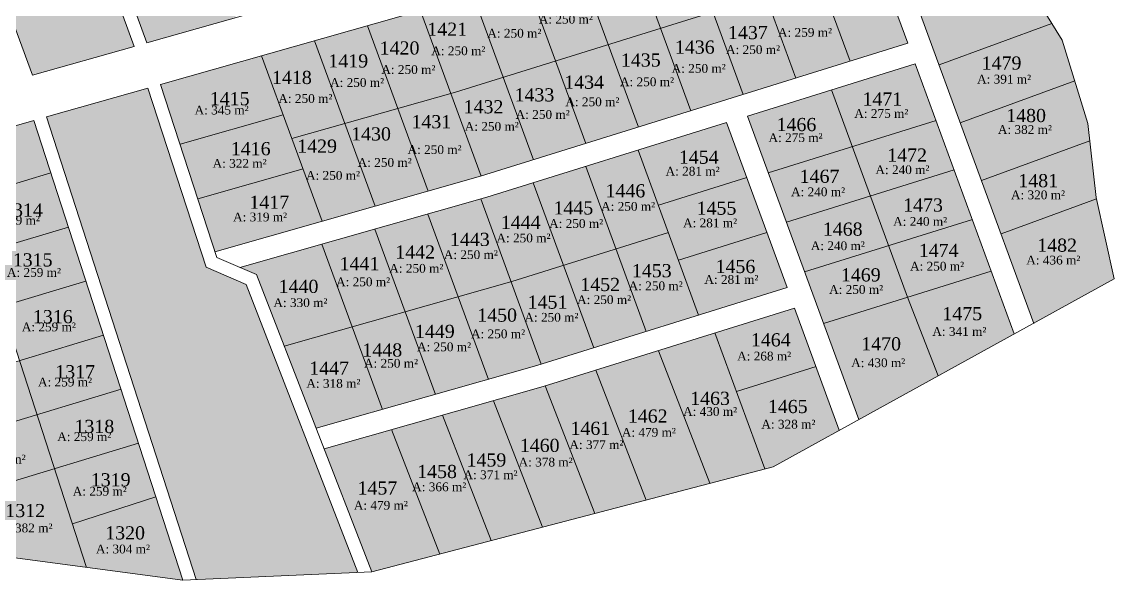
# Model space of a CAD drawing. Header units: metres. Extents: x 499190 to 500072, y 4524566 to 4524917.
# Drawn here: x 499774.8 to 500023.7, y 4524567.6 to 4524694.8 of the extents above; entities that cross this region are included whole.
import ezdxf

# ---------------------------------------------------------------- set-up
doc = ezdxf.new("R2010")
doc.units = ezdxf.units.M
doc.layers.get('0').update_dxf_attribs({"color": 5, "lineweight": 0})
doc.layers.add('PL_PARK', color=97, linetype='Continuous', lineweight=0)
doc.layers.add('YAZI', color=3, linetype='Continuous', lineweight=0)
doc.styles.get("Standard").update_dxf_attribs({"font": 'TimesNewRoman.ttf'})

msp = doc.modelspace()

# ---------------------------------------------------------------- hatches: boundary and pattern name
h = msp.add_hatch(color=1)
h.dxf.hatch_style = 1
h.paths.add_polyline_path([(499925.38, 4524715.9), (499913.43, 4524712.17), (499920.32, 4524693.37), (499932.27, 4524697.1)])
h = msp.add_hatch(color=1)
h.dxf.hatch_style = 1
h.paths.add_polyline_path([(499913.43, 4524712.17), (499901.48, 4524708.45), (499908.37, 4524689.65), (499920.32, 4524693.37)])
h = msp.add_hatch(color=1)
h.dxf.hatch_style = 1
h.paths.add_polyline_path([(499819.04, 4524708.12), (499798.78, 4524702.37), (499803.3, 4524690.03), (499823.56, 4524695.79)])
h = msp.add_hatch(color=1)
h.dxf.hatch_style = 1
h.paths.add_polyline_path([(499901.48, 4524708.45), (499889.53, 4524704.73), (499896.43, 4524685.92), (499908.37, 4524689.65)])
h = msp.add_hatch(color=1)
h.dxf.hatch_style = 1
h.paths.add_polyline_path([(499969.74, 4524708.78), (499956.6, 4524704.68), (499963.49, 4524685.88), (499976.63, 4524689.98)])
h = msp.add_hatch(color=5)
h.dxf.hatch_style = 1
h.paths.add_polyline_path([(500004.39, 4524702.68), (500003.73, 4524707.58), (499978.85, 4524698.46), (499983.79, 4524684.99), (500009.48, 4524694.41)])
h = msp.add_hatch(color=1)
h.dxf.hatch_style = 1
h.paths.add_polyline_path([(499889.53, 4524704.73), (499877.58, 4524701), (499884.48, 4524682.2), (499896.43, 4524685.92)])
h = msp.add_hatch(color=1)
h.dxf.hatch_style = 1
h.paths.add_polyline_path([(499956.6, 4524704.68), (499944.22, 4524700.82), (499951.11, 4524682.02), (499963.49, 4524685.88)])
h = msp.add_hatch(color=1)
h.dxf.hatch_style = 1
h.paths.add_polyline_path([(499877.58, 4524701), (499867.91, 4524697.98), (499865.62, 4524697.33), (499872.52, 4524678.5), (499873.61, 4524678.81), (499884.48, 4524682.2)])
h = msp.add_hatch(color=1)
h.dxf.hatch_style = 1
h.paths.add_polyline_path([(499944.22, 4524700.82), (499932.27, 4524697.1), (499939.16, 4524678.3), (499951.11, 4524682.02)])
h = msp.add_hatch(color=1)
h.dxf.hatch_style = 1
h.paths.add_polyline_path([(499865.62, 4524697.33), (499853.56, 4524693.91), (499860.46, 4524675.08), (499872.52, 4524678.5)])
h = msp.add_hatch(color=1)
h.dxf.hatch_style = 1
h.paths.add_polyline_path([(499932.27, 4524697.1), (499920.32, 4524693.37), (499927.21, 4524674.57), (499939.16, 4524678.3)])
h = msp.add_hatch(color=1)
h.dxf.hatch_style = 1
h.paths.add_polyline_path([(499853.56, 4524693.91), (499841.5, 4524690.48), (499848.4, 4524671.65), (499860.46, 4524675.08)])
h = msp.add_hatch(color=1)
h.dxf.hatch_style = 1
h.paths.add_polyline_path([(499920.32, 4524693.37), (499908.37, 4524689.65), (499915.27, 4524670.85), (499927.21, 4524674.57)])
h = msp.add_hatch(color=1)
h.dxf.hatch_style = 1
h.paths.add_polyline_path([(500014.66, 4524681.4), (500011.82, 4524690.61), (500009.48, 4524694.41), (499983.79, 4524684.99), (499988.6, 4524671.84)])
h = msp.add_hatch(color=1)
h.dxf.hatch_style = 1
h.paths.add_polyline_path([(499841.5, 4524690.48), (499829.44, 4524687.06), (499836.34, 4524668.23), (499848.4, 4524671.65)])
h = msp.add_hatch(color=1)
h.dxf.hatch_style = 1
h.paths.add_polyline_path([(499908.37, 4524689.65), (499896.43, 4524685.92), (499903.32, 4524667.12), (499915.27, 4524670.85)])
h = msp.add_hatch(color=1)
h.dxf.hatch_style = 1
h.paths.add_polyline_path([(499829.44, 4524687.06), (499806.43, 4524680.53), (499810.85, 4524666.92), (499834.38, 4524673.6)])
h = msp.add_hatch(color=1)
h.dxf.hatch_style = 1
h.paths.add_polyline_path([(499896.43, 4524685.92), (499884.48, 4524682.2), (499891.37, 4524663.4), (499903.32, 4524667.12)])
h = msp.add_hatch(color=1)
h.dxf.hatch_style = 1
h.paths.add_polyline_path([(499978.35, 4524685.28), (499959.24, 4524679.32), (499963.98, 4524666.39), (499983.09, 4524672.35)])
h = msp.add_hatch(color=1)
h.dxf.hatch_style = 1
h.paths.add_polyline_path([(499884.48, 4524682.2), (499873.61, 4524678.81), (499872.52, 4524678.5), (499879.42, 4524659.67), (499891.37, 4524663.4)])
h = msp.add_hatch(color=5)
h.dxf.hatch_style = 1
h.paths.add_polyline_path([(500017.65, 4524671.68), (500014.66, 4524681.4), (499988.6, 4524671.84), (499993.42, 4524658.7), (500018.09, 4524667.74)])
h = msp.add_hatch(color=1)
h.dxf.hatch_style = 1
h.paths.add_polyline_path([(499872.52, 4524678.5), (499860.46, 4524675.08), (499867.36, 4524656.25), (499879.32, 4524659.64), (499879.42, 4524659.67)])
h = msp.add_hatch(color=1)
h.dxf.hatch_style = 1
h.paths.add_polyline_path([(499959.24, 4524679.32), (499940.12, 4524673.36), (499944.86, 4524660.43), (499963.98, 4524666.39)])
h = msp.add_hatch(color=1)
h.dxf.hatch_style = 1
h.paths.add_polyline_path([(499860.46, 4524675.08), (499848.4, 4524671.65), (499855.31, 4524652.82), (499867.36, 4524656.25)])
h = msp.add_hatch(color=1)
h.dxf.hatch_style = 1
h.paths.add_polyline_path([(499834.38, 4524673.6), (499810.85, 4524666.92), (499814.88, 4524654.49), (499838.88, 4524661.31)])
h = msp.add_hatch(color=1)
h.dxf.hatch_style = 1
h.paths.add_polyline_path([(499781.43, 4524660.39), (499777.56, 4524672.33), (499757.7, 4524666.69), (499762.28, 4524654.61)])
h = msp.add_hatch(color=1)
h.dxf.hatch_style = 1
h.paths.add_polyline_path([(499848.4, 4524671.65), (499836.34, 4524668.23), (499843.25, 4524649.4), (499855.31, 4524652.82)])
h = msp.add_hatch(color=1)
h.dxf.hatch_style = 1
h.paths.add_polyline_path([(499935.34, 4524671.87), (499915.22, 4524665.6), (499919.82, 4524653.05), (499939.94, 4524659.32)])
h = msp.add_hatch(color=1)
h.dxf.hatch_style = 1
h.paths.add_polyline_path([(499983.09, 4524672.35), (499963.98, 4524666.39), (499968.11, 4524655.11), (499987.23, 4524661.07)])
h = msp.add_hatch(color=1)
h.dxf.hatch_style = 1
h.paths.add_polyline_path([(500018.09, 4524667.74), (499993.42, 4524658.7), (499997.9, 4524646.49), (500019.62, 4524654.46), (500019.54, 4524654.83)])
h = msp.add_hatch(color=1)
h.dxf.hatch_style = 1
h.paths.add_polyline_path([(499915.22, 4524665.6), (499903.27, 4524661.87), (499910.17, 4524643.07), (499922.11, 4524646.8)])
h = msp.add_hatch(color=5)
h.dxf.hatch_style = 1
h.paths.add_polyline_path([(499963.98, 4524666.39), (499944.86, 4524660.43), (499948.99, 4524649.15), (499968.11, 4524655.11)])
h = msp.add_hatch(color=1)
h.dxf.hatch_style = 1
h.paths.add_polyline_path([(499781.43, 4524660.39), (499762.28, 4524654.61), (499766.27, 4524642.29), (499785.42, 4524648.07)])
h = msp.add_hatch(color=1)
h.dxf.hatch_style = 1
h.paths.add_polyline_path([(499838.88, 4524661.31), (499814.88, 4524654.49), (499818.78, 4524642.45), (499843.25, 4524649.4)])
h = msp.add_hatch(color=1)
h.dxf.hatch_style = 1
h.paths.add_polyline_path([(499903.27, 4524661.87), (499891.33, 4524658.15), (499898.22, 4524639.35), (499910.17, 4524643.07)])
h = msp.add_hatch(color=1)
h.dxf.hatch_style = 1
h.paths.add_polyline_path([(499991.36, 4524649.79), (499987.23, 4524661.07), (499968.11, 4524655.11), (499972.25, 4524643.83)])
h = msp.add_hatch(color=1)
h.dxf.hatch_style = 1
h.paths.add_polyline_path([(499891.33, 4524658.15), (499880.75, 4524654.85), (499879.36, 4524654.46), (499886.27, 4524635.63), (499886.46, 4524635.68), (499898.22, 4524639.35)])
h = msp.add_hatch(color=5)
h.dxf.hatch_style = 1
h.paths.add_polyline_path([(499939.94, 4524659.32), (499919.82, 4524653.05), (499924.41, 4524640.55), (499944.52, 4524646.82)])
h = msp.add_hatch(color=1)
h.dxf.hatch_style = 1
h.paths.add_polyline_path([(499968.11, 4524655.11), (499948.99, 4524649.15), (499953.13, 4524637.87), (499972.25, 4524643.83)])
h = msp.add_hatch(color=1)
h.dxf.hatch_style = 1
h.paths.add_polyline_path([(499879.36, 4524654.46), (499867.31, 4524651.03), (499874.21, 4524632.2), (499886.27, 4524635.63)])
h = msp.add_hatch(color=1)
h.dxf.hatch_style = 1
h.paths.add_polyline_path([(500019.62, 4524654.46), (499997.9, 4524646.49), (500005.34, 4524626.18), (500023.65, 4524636.28)])
h = msp.add_hatch(color=30)
h.dxf.hatch_style = 1
h.paths.add_polyline_path([(499867.31, 4524651.03), (499855.25, 4524647.61), (499862.15, 4524628.78), (499874.21, 4524632.2)])
h = msp.add_hatch(color=1)
h.dxf.hatch_style = 1
h.paths.add_polyline_path([(499785.42, 4524648.07), (499766.27, 4524642.29), (499770.27, 4524629.97), (499789.42, 4524635.75)])
h = msp.add_hatch(color=30)
h.dxf.hatch_style = 1
h.paths.add_polyline_path([(499855.25, 4524647.61), (499843.19, 4524644.19), (499850.09, 4524625.35), (499862.15, 4524628.78)])
h = msp.add_hatch(color=1)
h.dxf.hatch_style = 1
h.paths.add_polyline_path([(499991.36, 4524649.79), (499972.25, 4524643.83), (499976.55, 4524632.08), (499995.67, 4524638.04)])
h = msp.add_hatch(color=1)
h.dxf.hatch_style = 1
h.paths.add_polyline_path([(499922.11, 4524646.8), (499910.17, 4524643.07), (499917.06, 4524624.27), (499929.01, 4524628)])
h = msp.add_hatch(color=5)
h.dxf.hatch_style = 1
h.paths.add_polyline_path([(499944.52, 4524646.82), (499924.41, 4524640.55), (499929.01, 4524628), (499949.13, 4524634.27)])
h = msp.add_hatch(color=1)
h.dxf.hatch_style = 1
h.paths.add_polyline_path([(499843.19, 4524644.19), (499824.47, 4524638.87), (499828.25, 4524637.25), (499834.58, 4524620.95), (499850.09, 4524625.35)])
h = msp.add_hatch(color=1)
h.dxf.hatch_style = 1
h.paths.add_polyline_path([(499910.17, 4524643.07), (499898.22, 4524639.35), (499905.11, 4524620.55), (499917.06, 4524624.27)])
h = msp.add_hatch(color=1)
h.dxf.hatch_style = 1
h.paths.add_polyline_path([(499972.25, 4524643.83), (499953.13, 4524637.87), (499957.44, 4524626.12), (499976.55, 4524632.08)])
h = msp.add_hatch(color=1)
h.dxf.hatch_style = 1
h.paths.add_polyline_path([(499898.22, 4524639.35), (499886.27, 4524635.62), (499893.16, 4524616.82), (499905.11, 4524620.55)])
h = msp.add_hatch(color=1)
h.dxf.hatch_style = 1
h.paths.add_polyline_path([(499995.67, 4524638.04), (499976.55, 4524632.08), (499983.54, 4524614.16), (500000.91, 4524623.74)])
h = msp.add_hatch(color=1)
h.dxf.hatch_style = 1
h.paths.add_polyline_path([(499789.42, 4524635.75), (499770.27, 4524629.97), (499774.26, 4524617.65), (499793.41, 4524623.43)])
h = msp.add_hatch(color=1)
h.dxf.hatch_style = 1
h.paths.add_polyline_path([(499886.27, 4524635.63), (499874.21, 4524632.2), (499881.11, 4524613.37), (499892.17, 4524616.51), (499893.16, 4524616.82)])
h = msp.add_hatch(color=1)
h.dxf.hatch_style = 1
h.paths.add_polyline_path([(499874.21, 4524632.2), (499862.15, 4524628.78), (499869.06, 4524609.95), (499881.11, 4524613.37)])
h = msp.add_hatch(color=1)
h.dxf.hatch_style = 1
h.paths.add_polyline_path([(499976.55, 4524632.08), (499957.44, 4524626.12), (499965.47, 4524604.2), (499983.54, 4524614.16)])
h = msp.add_hatch(color=1)
h.dxf.hatch_style = 1
h.paths.add_polyline_path([(499862.15, 4524628.78), (499850.09, 4524625.35), (499857, 4524606.52), (499869.06, 4524609.95)])
h = msp.add_hatch(color=5)
h.dxf.hatch_style = 1
h.paths.add_polyline_path([(499950.85, 4524629.57), (499932.74, 4524623.92), (499937.61, 4524610.62), (499955.72, 4524616.27)])
h = msp.add_hatch(color=1)
h.dxf.hatch_style = 1
h.paths.add_polyline_path([(499850.09, 4524625.35), (499834.58, 4524620.95), (499841.85, 4524602.22), (499857, 4524606.52)])
h = msp.add_hatch(color=1)
h.dxf.hatch_style = 1
h.paths.add_polyline_path([(499793.41, 4524623.43), (499774.26, 4524617.65), (499778.26, 4524605.33), (499797.41, 4524611.12)])
h = msp.add_hatch(color=1)
h.dxf.hatch_style = 1
h.paths.add_polyline_path([(499932.74, 4524623.92), (499919.84, 4524619.9), (499931.58, 4524589.69), (499944.09, 4524592.96)])
h = msp.add_hatch(color=1)
h.dxf.hatch_style = 1
h.paths.add_polyline_path([(499774.26, 4524617.65), (499755.11, 4524611.87), (499759.11, 4524599.55), (499778.26, 4524605.33)])
h = msp.add_hatch(color=1)
h.dxf.hatch_style = 1
h.paths.add_polyline_path([(499919.84, 4524619.9), (499905.54, 4524615.44), (499917.02, 4524585.87), (499931.58, 4524589.69)])
h = msp.add_hatch(color=5)
h.dxf.hatch_style = 1
h.paths.add_polyline_path([(499905.54, 4524615.44), (499894.06, 4524611.86), (499905.34, 4524582.82), (499917.02, 4524585.87)])
h = msp.add_hatch(color=1)
h.dxf.hatch_style = 1
h.paths.add_polyline_path([(499955.72, 4524616.27), (499937.61, 4524610.62), (499944.09, 4524592.96), (499945.98, 4524593.46), (499961.04, 4524601.76)])
h = msp.add_hatch(color=1)
h.dxf.hatch_style = 1
h.paths.add_polyline_path([(499797.41, 4524611.12), (499778.26, 4524605.33), (499782.26, 4524593.02), (499801.41, 4524598.8)])
h = msp.add_hatch(color=1)
h.dxf.hatch_style = 1
h.paths.add_polyline_path([(499894.06, 4524611.86), (499893.6, 4524611.72), (499882.27, 4524608.5), (499893.46, 4524579.71), (499905.34, 4524582.82)])
h = msp.add_hatch(color=1)
h.dxf.hatch_style = 1
h.paths.add_polyline_path([(499882.27, 4524608.5), (499870.63, 4524605.2), (499881.72, 4524576.63), (499893.46, 4524579.71)])
h = msp.add_hatch(color=1)
h.dxf.hatch_style = 1
h.paths.add_polyline_path([(499778.26, 4524605.33), (499759.11, 4524599.55), (499763.11, 4524587.23), (499782.26, 4524593.02)])
h = msp.add_hatch(color=1)
h.dxf.hatch_style = 1
h.paths.add_polyline_path([(499870.63, 4524605.2), (499859.04, 4524601.91), (499870.04, 4524573.58), (499881.72, 4524576.63)])
h = msp.add_hatch(color=1)
h.dxf.hatch_style = 1
h.paths.add_polyline_path([(499859.04, 4524601.91), (499843.67, 4524597.54), (499854.55, 4524569.52), (499870.04, 4524573.58)])
h = msp.add_hatch(color=1)
h.dxf.hatch_style = 1
h.paths.add_polyline_path([(499801.41, 4524598.8), (499782.26, 4524593.02), (499786.33, 4524580.47), (499805.36, 4524586.62)])
h = msp.add_hatch(color=1)
h.dxf.hatch_style = 1
h.paths.add_polyline_path([(499782.26, 4524593.02), (499763.11, 4524587.23), (499767.57, 4524573.48), (499789.54, 4524570.54)])
h = msp.add_hatch(color=1)
h.dxf.hatch_style = 1
h.paths.add_polyline_path([(499805.36, 4524586.62), (499786.33, 4524580.47), (499789.54, 4524570.54), (499811.41, 4524567.63), (499811.51, 4524567.65)])
at = {"layer": 'PL_PARK'}
for points in [[(499763.27, 4524790.51), (499766.97, 4524780.43), (499800.41, 4524689.21), (499777.26, 4524682.64), (499737.84, 4524790.15), (499761.71, 4524790.49)], [(499814.51, 4524567.79), (499814.51, 4524567.79), (499780.44, 4524673.15), (499803.55, 4524679.71), (499816.78, 4524638.9), (499825.91, 4524634.99), (499851.39, 4524569.39)]]:
    msp.add_hatch(color=256, dxfattribs=at).paths.add_polyline_path(points)

# ---------------------------------------------------------------- linework, layer by layer
at = {"color": 9}
for p, q in [((499777.26, 4524682.64, 359.87), (499737.84, 4524790.15, 359.87)), ((499763.27, 4524790.51, 359.87), (499800.41, 4524689.21, 359.87)), ((499800.41, 4524689.21, 359.87), (499777.26, 4524682.64, 359.87)), ((499803.55, 4524679.71, 359.87), (499780.44, 4524673.15, 359.87)), ((499780.44, 4524673.15, 359.87), (499814.51, 4524567.79, 359.87)), ((499811.51, 4524567.66, 359.87), (499854.55, 4524569.52, 359.87))]:
    msp.add_line(p, q, dxfattribs=at)
at = {"color": 4}
for p, q in [((499976.63, 4524689.98, 359.87), (499962.85, 4524727.58, 359.87)), ((500005.37, 4524626.12, 359.87), (499967.63, 4524729.07, 359.87)), ((499963.49, 4524685.88, 359.87), (499949.7, 4524723.48, 359.87)), ((499951.11, 4524682.02, 359.87), (499937.32, 4524719.62, 359.87)), ((499939.16, 4524678.3, 359.87), (499925.38, 4524715.9, 359.87)), ((499927.21, 4524674.57, 359.87), (499913.43, 4524712.17, 359.87)), ((499915.27, 4524670.85, 359.87), (499901.48, 4524708.45, 359.87)), ((499903.32, 4524667.12, 359.87), (499889.53, 4524704.73, 359.87)), ((499891.37, 4524663.4, 359.87), (499877.58, 4524701, 359.87)), ((499879.42, 4524659.67, 359.87), (499865.62, 4524697.33, 359.87)), ((499867.36, 4524656.25, 359.87), (499853.56, 4524693.91, 359.87)), ((500009.48, 4524694.41, 359.87), (499983.79, 4524684.99, 359.87)), ((499855.31, 4524652.82, 359.87), (499841.5, 4524690.48, 359.87)), ((499843.25, 4524649.4, 359.87), (499829.44, 4524687.06, 359.87)), ((500000.91, 4524623.74, 359.87), (499978.35, 4524685.28, 359.87)), ((500014.66, 4524681.4, 359.87), (499988.6, 4524671.84, 359.87)), ((499976.55, 4524632.08, 359.87), (499959.24, 4524679.32, 359.87)), ((499810.85, 4524666.92, 359.87), (499834.38, 4524673.6, 359.87)), ((499965.47, 4524604.2, 359.87), (499940.12, 4524673.36, 359.87)), ((499949.13, 4524634.27, 359.87), (499935.34, 4524671.87, 359.87)), ((500018.09, 4524667.74, 359.87), (499993.42, 4524658.7, 359.87)), ((499929, 4524628.01, 359.87), (499915.22, 4524665.61, 359.87)), ((499743.13, 4524648.82, 359.87), (499781.43, 4524660.39, 359.87)), ((499814.88, 4524654.49, 359.87), (499838.88, 4524661.31, 359.87)), ((499917.05, 4524624.28, 359.87), (499903.27, 4524661.88, 359.87)), ((499905.11, 4524620.56, 359.87), (499891.32, 4524658.16, 359.87)), ((499762.28, 4524654.61, 359.87), (499789.54, 4524570.54, 359.87)), ((499893.16, 4524616.83, 359.87), (499879.36, 4524654.46, 359.87)), ((500019.62, 4524654.46, 359.87), (499997.9, 4524646.49, 359.87)), ((499881.11, 4524613.37, 359.87), (499867.31, 4524651.03, 359.87)), ((499747.12, 4524636.51, 359.87), (499785.42, 4524648.07, 359.87)), ((499869.06, 4524609.95, 359.87), (499855.25, 4524647.61, 359.87)), ((499857, 4524606.52, 359.87), (499843.19, 4524644.19, 359.87)), ((499751.12, 4524624.19, 359.87), (499789.42, 4524635.75, 359.87)), ((499976.55, 4524632.08, 359.87), (499983.54, 4524614.16, 359.87)), ((499961.04, 4524601.76, 359.87), (499950.85, 4524629.57, 359.87)), ((499755.11, 4524611.87, 359.87), (499793.41, 4524623.43, 359.87)), ((499944.09, 4524592.96, 359.87), (499932.71, 4524623.98, 359.87)), ((499919.84, 4524619.9, 359.87), (499931.58, 4524589.69, 359.87)), ((499905.54, 4524615.44, 359.87), (499917.02, 4524585.87, 359.87)), ((499759.11, 4524599.55, 359.87), (499797.41, 4524611.12, 359.87)), ((499894.06, 4524611.86, 359.87), (499905.34, 4524582.82, 359.87)), ((499882.27, 4524608.5, 359.87), (499893.46, 4524579.71, 359.87)), ((499870.63, 4524605.2, 359.87), (499881.72, 4524576.63, 359.87)), ((499859.04, 4524601.91, 359.87), (499870.04, 4524573.58, 359.87)), ((499763.11, 4524587.23, 359.87), (499801.41, 4524598.8, 359.87)), ((499786.33, 4524580.47, 359.87), (499805.36, 4524586.62, 359.87))]:
    msp.add_line(p, q, dxfattribs=at)
at = {"color": 6, "elevation": 359.87}
msp.add_lwpolyline([(499769.78, 4524781.46), (499803.3, 4524690.03), (499865.05, 4524707.57)], dxfattribs=at)
for points in [[(500023.65, 4524636.28), (500019.54, 4524654.83), (500017.65, 4524671.68), (500011.82, 4524690.61), (500004.39, 4524702.68), (500003.35, 4524710.38), (500002.2, 4524716.07), (500001.08, 4524721.16), (499982.59, 4524733.73), (499867.91, 4524697.98), (499806.43, 4524680.53), (499819.22, 4524641.12), (499828.25, 4524637.25), (499854.55, 4524569.52), (499945.98, 4524593.46)], [(499777.56, 4524672.33), (499750.97, 4524664.78), (499742.93, 4524663.08), (499741.02, 4524662.69), (499739.11, 4524662.35), (499737.2, 4524662.04), (499735.28, 4524661.77), (499733.35, 4524661.53), (499731.42, 4524661.33), (499729.48, 4524661.17), (499727.55, 4524661.05), (499587.01, 4524653.59), (499607.88, 4524608.75), (499652.51, 4524588.83), (499811.41, 4524567.63), (499811.51, 4524567.65)]]:
    msp.add_lwpolyline(points, close=True, dxfattribs=at)
at = {"color": 4, "elevation": 359.87}
for points in [[(499836.34, 4524668.23), (499873.61, 4524678.81), (499969.74, 4524708.78)], [(499818.78, 4524642.45), (499879.32, 4524659.64), (499976.63, 4524689.98)], [(499940.12, 4524673.36), (499978.35, 4524685.28)], [(499824.47, 4524638.87), (499880.75, 4524654.85), (499935.34, 4524671.87)], [(499944.86, 4524660.43), (499983.09, 4524672.35)], [(499948.99, 4524649.15), (499987.23, 4524661.07)], [(499919.82, 4524653.05), (499939.94, 4524659.32)], [(499953.13, 4524637.87), (499991.36, 4524649.79)], [(499834.58, 4524620.95), (499886.46, 4524635.68), (499922.11, 4524646.8)], [(499924.41, 4524640.55), (499944.52, 4524646.82)], [(499957.44, 4524626.12), (499995.67, 4524638.04)], [(499841.85, 4524602.22), (499892.17, 4524616.51), (499949.13, 4524634.27)], [(499843.67, 4524597.54), (499893.6, 4524611.72), (499950.85, 4524629.57)], [(499937.61, 4524610.62), (499955.78, 4524616.28)]]:
    msp.add_lwpolyline(points, dxfattribs=at)
at = {"color": 9, "elevation": 359.87}
msp.add_lwpolyline([(499803.55, 4524679.71), (499816.78, 4524638.9), (499825.91, 4524634.99), (499851.39, 4524569.39)], dxfattribs=at)

# ---------------------------------------------------------------- texts
at = {"layer": 'YAZI'}
for s, p in [('A: 250 m²', (499892.58, 4524694.42, 744.87)), ('A: 250 m²', (499880.86, 4524691.22, 744.87)), ('A: 259 m²', (499947.07, 4524691.41, 744.87)), ('A: 250 m²', (499868.09, 4524687.22, 744.87)), ('A: 250 m²', (499935.23, 4524687.49, 744.87)), ('A: 250 m²', (499856.71, 4524682.95, 744.87)), ('A: 250 m²', (499922.85, 4524683.21, 744.87)), ('A: 391 m²', (499992.42, 4524680.76, 744.87)), ('A: 250 m²', (499845.03, 4524680, 744.87)), ('A: 250 m²', (499911.08, 4524680.16, 744.87)), ('A: 250 m²', (499833.25, 4524676.35, 744.87)), ('A: 250 m²', (499898.63, 4524675.6, 744.87)), ('A: 345 m²', (499814.17, 4524673.72, 744.87)), ('A: 275 m²', (499964.45, 4524672.94, 744.87)), ('A: 250 m²', (499887.31, 4524672.71, 744.87)), ('A: 250 m²', (499875.71, 4524670, 744.87)), ('A: 382 m²', (499997.16, 4524669.29, 744.87)), ('A: 275 m²', (499944.91, 4524667.44, 744.87)), ('A: 250 m²', (499862.68, 4524664.72, 744.87)), ('A: 322 m²', (499818.27, 4524661.57, 744.87)), ('A: 250 m²', (499851.32, 4524661.78, 744.87)), ('A: 250 m²', (499839.55, 4524658.84, 744.87)), ('A: 281 m²', (499921.46, 4524659.8, 744.87)), ('A: 240 m²', (499969.26, 4524660.13, 744.87)), ('A: 320 m²', (500000.14, 4524654.4, 744.87)), ('A: 250 m²', (499906.77, 4524651.78, 744.87)), ('A: 259 m²', (499766.61, 4524648.61, 744.87)), ('A: 319 m²', (499822.93, 4524649.36, 744.87)), ('A: 281 m²', (499925.44, 4524648.01, 744.87)), ('A: 240 m²', (499973.3, 4524648.35, 744.87)), ('A: 250 m²', (499894.93, 4524647.87, 744.87)), ('A: 250 m²', (499882.93, 4524644.58, 744.87)), ('A: 250 m²', (499870.94, 4524640.78, 744.87)), ('A: 240 m²', (499954.54, 4524642.81, 744.87)), ('A: 250 m²', (499977.15, 4524638.15, 744.87)), ('A: 436 m²', (500003.63, 4524639.54, 744.87)), ('A: 259 m²', (499771.42, 4524636.72, 744.87)), ('A: 250 m²', (499858.53, 4524637.66, 744.87)), ('A: 250 m²', (499846.4, 4524634.58, 744.87)), ('A: 250 m²', (499913.05, 4524633.67, 744.87)), ('A: 281 m²', (499930.3, 4524635.13, 744.87)), ('A: 250 m²', (499958.71, 4524632.85, 744.87)), ('A: 330 m²', (499832.12, 4524629.85, 744.87)), ('A: 250 m²', (499901.3, 4524630.53, 744.87)), ('A: 250 m²', (499889.3, 4524626.51, 744.87)), ('A: 259 m²', (499774.81, 4524624.32, 744.87)), ('A: 341 m²', (499982.23, 4524623.28, 744.87)), ('A: 250 m²', (499877.14, 4524622.73, 744.87)), ('A: 250 m²', (499864.84, 4524619.77, 744.87)), ('A: 250 m²', (499852.76, 4524616.03, 744.87)), ('A: 268 m²', (499937.76, 4524617.67, 744.87)), ('A: 430 m²', (499963.74, 4524616.15, 744.87)), ('A: 259 m²', (499778.5, 4524611.76, 744.87)), ('A: 318 m²', (499839.63, 4524611.45, 744.87)), ('A: 430 m²', (499925.45, 4524605.06, 744.87)), ('A: 328 m²', (499943.28, 4524602.16, 744.87)), ('A: 259 m²', (499782.88, 4524599.31, 744.87)), ('A: 479 m²', (499911.5, 4524600.3, 744.87)), ('A: 377 m²', (499899.55, 4524597.5, 744.87)), ('A: 259 m²', (499763.38, 4524594.2, 744.87)), ('A: 378 m²', (499887.98, 4524593.52, 744.87)), ('A: 371 m²', (499875.43, 4524590.63, 744.87)), ('A: 259 m²', (499786.41, 4524586.88, 744.87)), ('A: 366 m²', (499863.74, 4524587.88, 744.87)), ('A: 479 m²', (499850.44, 4524583.68, 744.87)), ('A: 382 m²', (499769.48, 4524578.52, 744.87)), ('A: 304 m²', (499791.69, 4524573.72, 744.87))]:
    msp.add_text(s, height=2, rotation=360, dxfattribs=at).set_placement(p)
at = {"layer": 'YAZI', "color": 7}
for s, p in [('1421', (499867.19, 4524691.64, 1104.75)), ('1437', (499935.68, 4524690.88, 1104.75)), ('1420', (499856.34, 4524687.37, 1104.75)), ('1436', (499923.59, 4524687.57, 1104.75)), ('1419', (499844.65, 4524684.42, 1104.75)), ('1435', (499911.29, 4524684.62, 1104.75)), ('1479', (499993.47, 4524683.93, 744.87)), ('1418', (499831.81, 4524680.65, 1104.75)), ('1434', (499898.38, 4524679.57, 1104.75)), ('1415', (499817.64, 4524675.83, 744.87)), ('1433', (499887.06, 4524676.69, 1104.75)), ('1471', (499966.32, 4524675.74, 744.87)), ('1432', (499875.46, 4524673.97, 1104.75)), ('1480', (499999.06, 4524671.97, 744.87)), ('1431', (499863.58, 4524670.57, 1104.75)), ('1466', (499946.74, 4524669.93, 744.87)), ('1430', (499849.84, 4524667.79, 1104.75)), ('1429', (499837.55, 4524665.01, 1104.75)), ('1454', (499924.48, 4524662.49, 744.87)), ('1472', (499971.95, 4524662.97, 744.87)), ('1467', (499952.01, 4524658.14, 744.87)), ('1481', (500001.81, 4524657.14, 744.87)), ('1446', (499907.77, 4524654.83, 744.87)), ('1445', (499895.92, 4524650.93, 744.87)), ('1455', (499928.53, 4524650.87, 744.87)), ('1473', (499975.58, 4524651.59, 744.87)), ('1444', (499883.93, 4524647.64, 744.87)), ('1468', (499957.28, 4524646.1, 744.87)), ('1443', (499872.35, 4524643.76, 744.87)), ('1482', (500006.13, 4524642.44, 744.87)), ('1442', (499859.89, 4524640.89, 744.87)), ('1474', (499979.14, 4524641.24, 744.87)), ('1441', (499847.21, 4524638.23, 744.87)), ('1456', (499932.84, 4524637.59, 744.87)), ('1453', (499913.79, 4524636.63, 744.87)), ('1469', (499961.4, 4524635.68, 744.87)), ('1440', (499833.32, 4524633.05, 744.87)), ('1452', (499902.04, 4524633.49, 744.87)), ('1451', (499890.04, 4524629.47, 744.87)), ('1450', (499878.56, 4524626.51, 744.87)), ('1475', (499984.52, 4524626.85, 744.87)), ('1449', (499864.37, 4524622.8, 1104.75)), ('1464', (499940.89, 4524620.88, 744.87)), ('1470', (499966.04, 4524619.96, 744.87)), ('1448', (499852.4, 4524618.56, 744.87)), ('1463', (499927.06, 4524607.55, 744.87)), ('1465', (499944.76, 4524605.69, 744.87)), ('1462', (499912.86, 4524603.51, 744.87)), ('1461', (499899.79, 4524600.72, 744.87)), ('1460', (499888.25, 4524596.83, 744.87)), ('1459', (499876.12, 4524593.51, 1104.75)), ('1458', (499864.87, 4524590.88, 744.87)), ('1319', (499790.53, 4524588.99, 744.87)), ('1457', (499851.28, 4524587.13, 744.87)), ('1312', (499771.06, 4524581.98, 744.87)), ('1320', (499793.81, 4524576.9, 744.87))]:
    msp.add_text(s, height=3, rotation=360, dxfattribs=at).set_placement(p)
at = {"layer": 'YAZI', "color": 3}
msp.add_text('A: 240 m²', height=2, rotation=360, dxfattribs=at).set_placement((499950.04, 4524655.09, 744.87))
at = {"layer": 'YAZI', "color": 7, "char_height": 3, "attachment_point": 1, "rotation": 360}
for s, insert in [('1416', (499822.42, 4524667.43, 359.87)), ('1417', (499826.66, 4524655.22, 359.87)), ('1314', (499770.55, 4524653.45, 359.87)), ('1315', (499772.75, 4524642.09, 359.87)), ('1316', (499777.34, 4524629.16, 359.87)), ('1317', (499782.43, 4524616.61, 359.87)), ('1447', (499840.28, 4524617.42, 359.87)), ('1318', (499786.81, 4524604.15, 359.87))]:
    msp.add_mtext_dynamic_manual_height_columns(s, width=26.0054, gutter_width=12.5, heights=[0], dxfattribs=dict(at, insert=insert))

doc.saveas('drawing.dxf')
